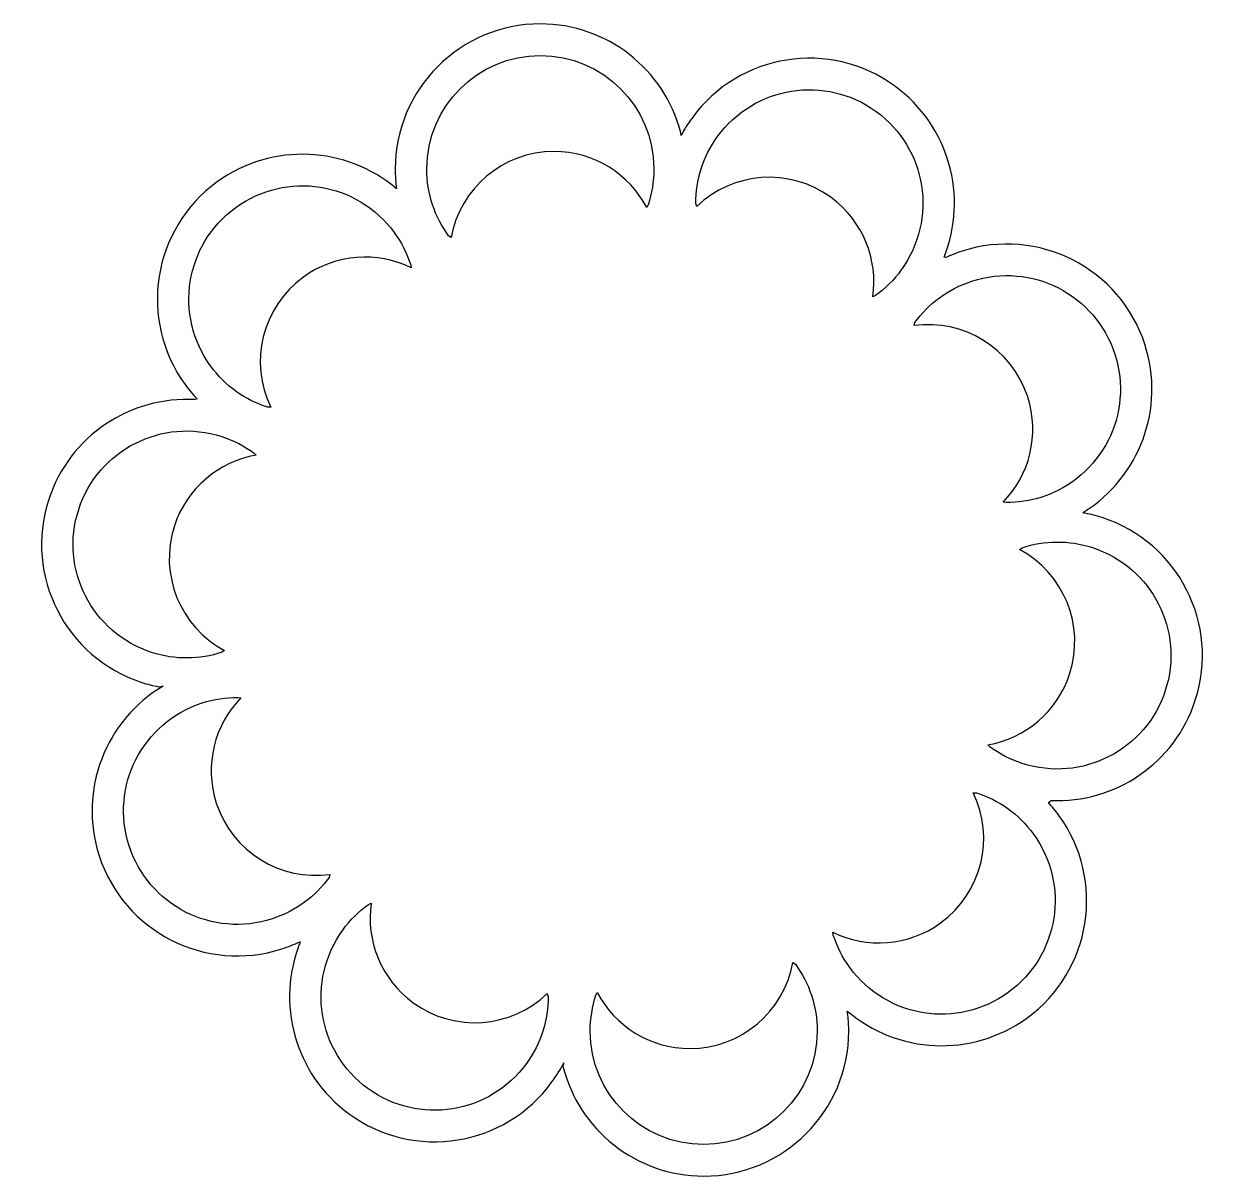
# Model space of a CAD drawing. Header units: centimetres. Extents: x -7.4 to 7.4, y -7.2 to 7.2.
import ezdxf

# ---------------------------------------------------------------- set-up
doc = ezdxf.new("R2010")
doc.units = ezdxf.units.CM
doc.header["$MEASUREMENT"] = 0
doc.layers.add('Camada 1', color=7, linetype='Continuous')

msp = doc.modelspace()

# ---------------------------------------------------------------- linework, layer by layer
at = {"layer": 'Camada 1'}
for points, knots in [([(0.74287, 5.76895), (0.78216, 5.84309), (0.82714, 5.91534), (0.87783, 5.98514), (0.87783, 5.98514), (1.46232, 6.78971), (2.58841, 6.96809), (3.39306, 6.38368), (3.39306, 6.38368), (4.07386, 5.88886), (4.3063, 5.00644), (4.0075, 4.25918), (4.0075, 4.25918), (4.0075, 4.25918), (4.02594, 4.2513), (4.02594, 4.2513), (4.02594, 4.2513), (4.09137, 4.28167), (4.15937, 4.30845), (4.22978, 4.33131), (4.22978, 4.33131), (5.17559, 4.63868), (6.19156, 4.12105), (6.49895, 3.17532), (6.49895, 3.17532), (6.75861, 2.37578), (6.42913, 1.52641), (5.74978, 1.09702), (5.74978, 1.09702), (5.74978, 1.09702), (5.72798, 1.08374), (5.72798, 1.08374), (5.72798, 1.08374), (5.8087, 1.06929), (5.88943, 1.04916), (5.96957, 1.0231), (5.96957, 1.0231), (6.9154, 0.71584), (7.43303, -0.30011), (7.12583, -1.24583), (7.12583, -1.24583), (6.86987, -2.03328), (6.12309, -2.52385), (5.33439, -2.48882), (5.33439, -2.48882), (5.33439, -2.48882), (5.3015, -2.5156), (5.3015, -2.5156), (5.3015, -2.5156), (5.34759, -2.5659), (5.39138, -2.61929), (5.43252, -2.67591), (5.43252, -2.67591), (6.01712, -3.48048), (5.83873, -4.6066), (5.03424, -5.19117), (5.03424, -5.19117), (4.34667, -5.69062), (3.42454, -5.63305), (2.80581, -5.10383), (2.80581, -5.10383), (2.80581, -5.10383), (2.81338, -5.15738), (2.81338, -5.15738), (2.81338, -5.15738), (2.82026, -5.22157), (2.8238, -5.28681), (2.8238, -5.3528), (2.8238, -5.3528), (2.8238, -6.34732), (2.01761, -7.1535), (1.0231, -7.15361), (1.0231, -7.15361), (0.17866, -7.15361), (-0.52998, -6.57237), (-0.72463, -5.7881), (-0.72463, -5.7881), (-0.72463, -5.7881), (-0.71421, -5.74802), (-0.71421, -5.74802), (-0.71421, -5.74802), (-0.75609, -5.82941), (-0.8047, -5.9087), (-0.86018, -5.98514), (-0.86018, -5.98514), (-1.44475, -6.78969), (-2.57079, -6.96807), (-3.37544, -6.3836), (-3.37544, -6.3836), (-4.06034, -5.88595), (-4.29143, -4.99599), (-3.98451, -4.24585), (-3.98451, -4.24585), (-3.98451, -4.24585), (-3.99091, -4.24299), (-3.99091, -4.24299), (-3.99091, -4.24299), (-4.06179, -4.27683), (-4.13564, -4.30638), (-4.21223, -4.33136), (-4.21223, -4.33136), (-5.15806, -4.63867), (-6.1739, -4.12115), (-6.4813, -3.17521), (-6.4813, -3.17521), (-6.74652, -2.35897), (-6.39743, -1.49082), (-5.68898, -1.07066), (-5.68898, -1.07066), (-5.68898, -1.07066), (-5.74483, -1.07714), (-5.74483, -1.07714), (-5.74483, -1.07714), (-5.81407, -1.06336), (-5.88323, -1.04539), (-5.952, -1.02301), (-5.952, -1.02301), (-6.89783, -0.7158), (-7.41546, 0.30009), (-7.10815, 1.24592), (-7.10815, 1.24592), (-6.84981, 2.0411), (-6.09069, 2.53357), (-5.29329, 2.48772), (-5.29329, 2.48772), (-5.29329, 2.48772), (-5.26593, 2.49637), (-5.26593, 2.49637), (-5.26593, 2.49637), (-5.31871, 2.55228), (-5.36854, 2.61215), (-5.41494, 2.676), (-5.41494, 2.676), (-5.99951, 3.48057), (-5.82115, 4.60664), (-5.01658, 5.19121), (-5.01658, 5.19121), (-4.33014, 5.68995), (-3.40977, 5.63338), (-2.79133, 5.10636), (-2.79133, 5.10636), (-2.79133, 5.10636), (-2.7895, 5.10635), (-2.7895, 5.10635), (-2.7895, 5.10635), (-2.80051, 5.18697), (-2.80625, 5.26928), (-2.80625, 5.35292), (-2.80625, 5.35292), (-2.80625, 6.34744), (-2.00006, 7.15362), (-1.00555, 7.15362), (-1.00555, 7.15362), (-0.17182, 7.15362), (0.52956, 6.58707), (0.73461, 5.81795), (0.73461, 5.81795), (0.73461, 5.81795), (0.74287, 5.76895), (0.74287, 5.76895)], [0, 0, 0, 0, 0.02439024, 0.02439024, 0.02439024, 0.02439024, 0.04878049, 0.04878049, 0.04878049, 0.04878049, 0.07317073, 0.07317073, 0.07317073, 0.07317073, 0.09756098, 0.09756098, 0.09756098, 0.09756098, 0.12195122, 0.12195122, 0.12195122, 0.12195122, 0.14634146, 0.14634146, 0.14634146, 0.14634146, 0.17073171, 0.17073171, 0.17073171, 0.17073171, 0.19512195, 0.19512195, 0.19512195, 0.19512195, 0.2195122, 0.2195122, 0.2195122, 0.2195122, 0.24390244, 0.24390244, 0.24390244, 0.24390244, 0.26829268, 0.26829268, 0.26829268, 0.26829268, 0.29268293, 0.29268293, 0.29268293, 0.29268293, 0.31707317, 0.31707317, 0.31707317, 0.31707317, 0.34146341, 0.34146341, 0.34146341, 0.34146341, 0.36585366, 0.36585366, 0.36585366, 0.36585366, 0.3902439, 0.3902439, 0.3902439, 0.3902439, 0.41463415, 0.41463415, 0.41463415, 0.41463415, 0.43902439, 0.43902439, 0.43902439, 0.43902439, 0.46341463, 0.46341463, 0.46341463, 0.46341463, 0.48780488, 0.48780488, 0.48780488, 0.48780488, 0.51219512, 0.51219512, 0.51219512, 0.51219512, 0.53658537, 0.53658537, 0.53658537, 0.53658537, 0.56097561, 0.56097561, 0.56097561, 0.56097561, 0.58536585, 0.58536585, 0.58536585, 0.58536585, 0.6097561, 0.6097561, 0.6097561, 0.6097561, 0.63414634, 0.63414634, 0.63414634, 0.63414634, 0.65853659, 0.65853659, 0.65853659, 0.65853659, 0.68292683, 0.68292683, 0.68292683, 0.68292683, 0.70731707, 0.70731707, 0.70731707, 0.70731707, 0.73170732, 0.73170732, 0.73170732, 0.73170732, 0.75609756, 0.75609756, 0.75609756, 0.75609756, 0.7804878, 0.7804878, 0.7804878, 0.7804878, 0.80487805, 0.80487805, 0.80487805, 0.80487805, 0.82926829, 0.82926829, 0.82926829, 0.82926829, 0.85365854, 0.85365854, 0.85365854, 0.85365854, 0.87804878, 0.87804878, 0.87804878, 0.87804878, 0.90243902, 0.90243902, 0.90243902, 0.90243902, 0.92682927, 0.92682927, 0.92682927, 0.92682927, 0.95121951, 0.95121951, 0.95121951, 0.95121951, 1, 1, 1, 1]), ([(0.33208, 4.90815), (0.37857, 5.04798), (0.40373, 5.19752), (0.40373, 5.35294), (0.40373, 5.35294), (0.40373, 6.13121), (-0.22725, 6.76211), (-1.00552, 6.76211), (-1.00552, 6.76211), (-1.78379, 6.76211), (-2.41474, 6.13118), (-2.41474, 5.35294), (-2.41474, 5.35294), (-2.41474, 5.04208), (-2.31412, 4.7548), (-2.14357, 4.52172), (-2.14357, 4.52172), (-2.14357, 4.52172), (-2.11201, 4.50074), (-2.11201, 4.50074), (-2.11201, 4.50074), (-2.00327, 5.10799), (-1.47243, 5.56881), (-0.83391, 5.56881), (-0.83391, 5.56881), (-0.33541, 5.56881), (0.09748, 5.28795), (0.31507, 4.87587), (0.31507, 4.87587), (0.31507, 4.87587), (0.33208, 4.90815), (0.33208, 4.90815)], [0, 0, 0, 0, 0.11111111, 0.11111111, 0.11111111, 0.11111111, 0.22222222, 0.22222222, 0.22222222, 0.22222222, 0.33333333, 0.33333333, 0.33333333, 0.33333333, 0.44444444, 0.44444444, 0.44444444, 0.44444444, 0.55555556, 0.55555556, 0.55555556, 0.55555556, 0.66666667, 0.66666667, 0.66666667, 0.66666667, 0.77777778, 0.77777778, 0.77777778, 0.77777778, 1, 1, 1, 1]), ([(3.15531, 3.78068), (3.27506, 3.86656), (3.38333, 3.97269), (3.47466, 4.09852), (3.47466, 4.09852), (3.93223, 4.7281), (3.7925, 5.60932), (3.16295, 6.06689), (3.16295, 6.06689), (2.53322, 6.52435), (1.65197, 6.38471), (1.1945, 5.75503), (1.1945, 5.75503), (1.01173, 5.50376), (0.9242, 5.21205), (0.92526, 4.92326), (0.92526, 4.92326), (0.92526, 4.92326), (0.93846, 4.88762), (0.93846, 4.88762), (0.93846, 4.88762), (1.3833, 5.31516), (2.08368, 5.3758), (2.60028, 5.00062), (2.60028, 5.00062), (3.00351, 4.70762), (3.18869, 4.22589), (3.12249, 3.76457), (3.12249, 3.76457), (3.12249, 3.76457), (3.15531, 3.78068), (3.15531, 3.78068)], [0, 0, 0, 0, 0.11111111, 0.11111111, 0.11111111, 0.11111111, 0.22222222, 0.22222222, 0.22222222, 0.22222222, 0.33333333, 0.33333333, 0.33333333, 0.33333333, 0.44444444, 0.44444444, 0.44444444, 0.44444444, 0.55555556, 0.55555556, 0.55555556, 0.55555556, 0.66666667, 0.66666667, 0.66666667, 0.66666667, 0.77777778, 0.77777778, 0.77777778, 0.77777778, 1, 1, 1, 1]), ([(-2.61453, 4.16078), (-2.65919, 4.30125), (-2.72671, 4.437), (-2.81807, 4.56273), (-2.81807, 4.56273), (-3.27553, 5.19236), (-4.15681, 5.3319), (-4.78644, 4.87449), (-4.78644, 4.87449), (-5.41607, 4.41703), (-5.55572, 3.5357), (-5.09823, 2.90607), (-5.09823, 2.90607), (-4.91556, 2.65464), (-4.66527, 2.48131), (-4.39028, 2.39304), (-4.39028, 2.39304), (-4.39028, 2.39304), (-4.35239, 2.39457), (-4.35239, 2.39457), (-4.35239, 2.39457), (-4.62134, 2.9498), (-4.46277, 3.63462), (-3.94618, 4.0099), (-3.94618, 4.0099), (-3.54295, 4.30293), (-3.0276, 4.33018), (-2.60937, 4.12468), (-2.60937, 4.12468), (-2.60937, 4.12468), (-2.61453, 4.16078), (-2.61453, 4.16078)], [0, 0, 0, 0, 0.11111111, 0.11111111, 0.11111111, 0.11111111, 0.22222222, 0.22222222, 0.22222222, 0.22222222, 0.33333333, 0.33333333, 0.33333333, 0.33333333, 0.44444444, 0.44444444, 0.44444444, 0.44444444, 0.55555556, 0.55555556, 0.55555556, 0.55555556, 0.66666667, 0.66666667, 0.66666667, 0.66666667, 0.77777778, 0.77777778, 0.77777778, 0.77777778, 1, 1, 1, 1]), ([(4.77658, 1.2092), (4.92395, 1.20827), (5.07395, 1.23053), (5.22179, 1.2786), (5.22179, 1.2786), (5.96201, 1.51905), (6.36696, 2.31405), (6.12659, 3.0543), (6.12659, 3.0543), (5.88603, 3.7945), (5.09093, 4.1996), (4.35076, 3.95904), (4.35076, 3.95904), (4.05522, 3.86315), (3.81297, 3.67861), (3.64406, 3.44432), (3.64406, 3.44432), (3.64406, 3.44432), (3.63382, 3.40773), (3.63382, 3.40773), (3.63382, 3.40773), (4.24498, 3.49213), (4.84725, 3.12955), (5.04466, 2.52235), (5.04466, 2.52235), (5.19865, 2.0483), (5.0653, 1.54974), (4.7406, 1.21541), (4.7406, 1.21541), (4.7406, 1.21541), (4.77658, 1.2092), (4.77658, 1.2092)], [0, 0, 0, 0, 0.11111111, 0.11111111, 0.11111111, 0.11111111, 0.22222222, 0.22222222, 0.22222222, 0.22222222, 0.33333333, 0.33333333, 0.33333333, 0.33333333, 0.44444444, 0.44444444, 0.44444444, 0.44444444, 0.55555556, 0.55555556, 0.55555556, 0.55555556, 0.66666667, 0.66666667, 0.66666667, 0.66666667, 0.77777778, 0.77777778, 0.77777778, 0.77777778, 1, 1, 1, 1]), ([(-4.55919, 1.82417), (-4.67788, 1.91154), (-4.81226, 1.9817), (-4.96003, 2.02972), (-4.96003, 2.02972), (-5.70023, 2.27023), (-6.49522, 1.86512), (-6.73575, 1.12498), (-6.73575, 1.12498), (-6.9762, 0.38478), (-6.57115, -0.41029), (-5.83095, -0.65074), (-5.83095, -0.65074), (-5.53541, -0.74678), (-5.23106, -0.73988), (-4.95666, -0.64968), (-4.95666, -0.64968), (-4.95666, -0.64968), (-4.92689, -0.62626), (-4.92689, -0.62626), (-4.92689, -0.62626), (-5.47082, -0.33511), (-5.74503, 0.31211), (-5.54771, 0.91941), (-5.54771, 0.91941), (-5.39372, 1.39346), (-4.99288, 1.71843), (-4.53369, 1.79801), (-4.53369, 1.79801), (-4.53369, 1.79801), (-4.55919, 1.82417), (-4.55919, 1.82417)], [0, 0, 0, 0, 0.11111111, 0.11111111, 0.11111111, 0.11111111, 0.22222222, 0.22222222, 0.22222222, 0.22222222, 0.33333333, 0.33333333, 0.33333333, 0.33333333, 0.44444444, 0.44444444, 0.44444444, 0.44444444, 0.55555556, 0.55555556, 0.55555556, 0.55555556, 0.66666667, 0.66666667, 0.66666667, 0.66666667, 0.77777778, 0.77777778, 0.77777778, 0.77777778, 1, 1, 1, 1]), ([(4.57676, -1.82412), (4.69545, -1.91156), (4.82983, -1.98176), (4.97771, -2.02975), (4.97771, -2.02975), (5.71791, -2.2702), (6.51282, -1.86505), (6.75343, -1.12495), (6.75343, -1.12495), (6.99388, -0.38475), (6.58873, 0.41032), (5.84853, 0.65083), (5.84853, 0.65083), (5.5531, 0.74695), (5.24867, 0.74002), (4.97424, 0.64977), (4.97424, 0.64977), (4.97424, 0.64977), (4.9445, 0.6262), (4.9445, 0.6262), (4.9445, 0.6262), (5.48854, 0.33524), (5.76264, -0.31209), (5.56542, -0.91931), (5.56542, -0.91931), (5.41146, -1.39344), (5.01048, -1.71833), (4.55132, -1.79802), (4.55132, -1.79802), (4.55132, -1.79802), (4.57676, -1.82412), (4.57676, -1.82412)], [0, 0, 0, 0, 0.11111111, 0.11111111, 0.11111111, 0.11111111, 0.22222222, 0.22222222, 0.22222222, 0.22222222, 0.33333333, 0.33333333, 0.33333333, 0.33333333, 0.44444444, 0.44444444, 0.44444444, 0.44444444, 0.55555556, 0.55555556, 0.55555556, 0.55555556, 0.66666667, 0.66666667, 0.66666667, 0.66666667, 0.77777778, 0.77777778, 0.77777778, 0.77777778, 1, 1, 1, 1]), ([(-4.75901, -1.20923), (-4.90638, -1.20828), (-5.05638, -1.23058), (-5.20415, -1.27858), (-5.20415, -1.27858), (-5.94435, -1.51903), (-6.3494, -2.31403), (-6.10895, -3.0543), (-6.10895, -3.0543), (-5.86839, -3.79442), (-5.07329, -4.19955), (-4.33312, -3.9591), (-4.33312, -3.9591), (-4.03758, -3.86308), (-3.79541, -3.67856), (-3.6265, -3.44425), (-3.6265, -3.44425), (-3.6265, -3.44425), (-3.61626, -3.40782), (-3.61626, -3.40782), (-3.61626, -3.40782), (-4.22734, -3.49198), (-4.82959, -3.12956), (-5.02702, -2.52234), (-5.02702, -2.52234), (-5.18101, -2.04821), (-5.04779, -1.54971), (-4.72307, -1.21543), (-4.72307, -1.21543), (-4.72307, -1.21543), (-4.75901, -1.20923), (-4.75901, -1.20923)], [0, 0, 0, 0, 0.11111111, 0.11111111, 0.11111111, 0.11111111, 0.22222222, 0.22222222, 0.22222222, 0.22222222, 0.33333333, 0.33333333, 0.33333333, 0.33333333, 0.44444444, 0.44444444, 0.44444444, 0.44444444, 0.55555556, 0.55555556, 0.55555556, 0.55555556, 0.66666667, 0.66666667, 0.66666667, 0.66666667, 0.77777778, 0.77777778, 0.77777778, 0.77777778, 1, 1, 1, 1]), ([(2.63213, -4.16073), (2.67679, -4.30125), (2.74431, -4.43696), (2.83565, -4.56271), (2.83565, -4.56271), (3.29311, -5.19234), (4.17439, -5.33188), (4.8041, -4.87452), (4.8041, -4.87452), (5.43365, -4.41706), (5.57327, -3.5356), (5.11581, -2.90607), (5.11581, -2.90607), (4.93322, -2.6545), (4.68293, -2.4812), (4.40784, -2.39302), (4.40784, -2.39302), (4.40784, -2.39302), (4.36995, -2.39455), (4.36995, -2.39455), (4.36995, -2.39455), (4.639, -2.94967), (4.48033, -3.63449), (3.96374, -4.00991), (3.96374, -4.00991), (3.56051, -4.30286), (3.04516, -4.33021), (2.62693, -4.12469), (2.62693, -4.12469), (2.62693, -4.12469), (2.63213, -4.16073), (2.63213, -4.16073)], [0, 0, 0, 0, 0.11111111, 0.11111111, 0.11111111, 0.11111111, 0.22222222, 0.22222222, 0.22222222, 0.22222222, 0.33333333, 0.33333333, 0.33333333, 0.33333333, 0.44444444, 0.44444444, 0.44444444, 0.44444444, 0.55555556, 0.55555556, 0.55555556, 0.55555556, 0.66666667, 0.66666667, 0.66666667, 0.66666667, 0.77777778, 0.77777778, 0.77777778, 0.77777778, 1, 1, 1, 1]), ([(-3.13761, -3.78074), (-3.25747, -3.86654), (-3.36573, -3.97272), (-3.45707, -4.0984), (-3.45707, -4.0984), (-3.91456, -4.72813), (-3.77491, -5.60938), (-3.14528, -6.06695), (-3.14528, -6.06695), (-2.51565, -6.52431), (-1.63427, -6.38469), (-1.17681, -5.75514), (-1.17681, -5.75514), (-0.99414, -5.50368), (-0.90662, -5.21208), (-0.90768, -4.92324), (-0.90768, -4.92324), (-0.90768, -4.92324), (-0.92088, -4.88776), (-0.92088, -4.88776), (-0.92088, -4.88776), (-1.36572, -5.31509), (-2.06602, -5.37581), (-2.5827, -5.00053), (-2.5827, -5.00053), (-2.98595, -4.70758), (-3.17111, -4.22602), (-3.10491, -3.76461), (-3.10491, -3.76461), (-3.10491, -3.76461), (-3.13761, -3.78074), (-3.13761, -3.78074)], [0, 0, 0, 0, 0.11111111, 0.11111111, 0.11111111, 0.11111111, 0.22222222, 0.22222222, 0.22222222, 0.22222222, 0.33333333, 0.33333333, 0.33333333, 0.33333333, 0.44444444, 0.44444444, 0.44444444, 0.44444444, 0.55555556, 0.55555556, 0.55555556, 0.55555556, 0.66666667, 0.66666667, 0.66666667, 0.66666667, 0.77777778, 0.77777778, 0.77777778, 0.77777778, 1, 1, 1, 1]), ([(-0.31448, -4.9081), (-0.36097, -5.04793), (-0.38613, -5.1975), (-0.38613, -5.35286), (-0.38613, -5.35286), (-0.38613, -6.13121), (0.24485, -6.76208), (1.02312, -6.76219), (1.02312, -6.76219), (1.80137, -6.76208), (2.43234, -6.13111), (2.43234, -5.35286), (2.43234, -5.35286), (2.43245, -5.04211), (2.33182, -4.7548), (2.16119, -4.5217), (2.16119, -4.5217), (2.16119, -4.5217), (2.12963, -4.50067), (2.12963, -4.50067), (2.12963, -4.50067), (2.02099, -5.10792), (1.49005, -5.56874), (0.85153, -5.56882), (0.85153, -5.56882), (0.35303, -5.56882), (-0.07986, -5.28802), (-0.29745, -4.8759), (-0.29745, -4.8759), (-0.29745, -4.8759), (-0.31448, -4.9081), (-0.31448, -4.9081)], [0, 0, 0, 0, 0.11111111, 0.11111111, 0.11111111, 0.11111111, 0.22222222, 0.22222222, 0.22222222, 0.22222222, 0.33333333, 0.33333333, 0.33333333, 0.33333333, 0.44444444, 0.44444444, 0.44444444, 0.44444444, 0.55555556, 0.55555556, 0.55555556, 0.55555556, 0.66666667, 0.66666667, 0.66666667, 0.66666667, 0.77777778, 0.77777778, 0.77777778, 0.77777778, 1, 1, 1, 1])]:
    msp.add_open_spline(points, degree=3, knots=knots, dxfattribs=at)

doc.saveas('drawing.dxf')
